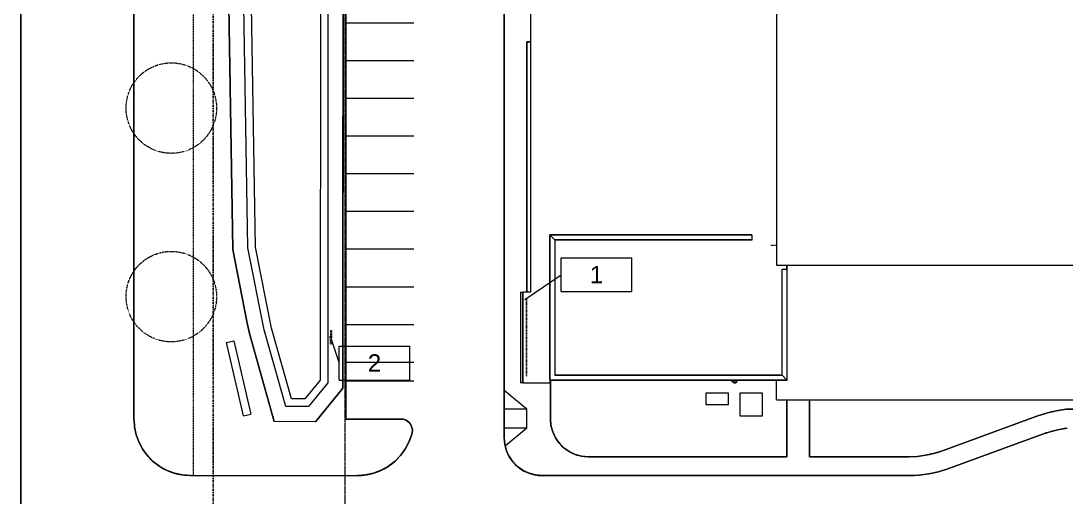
# Model space of a CAD drawing. Header units: inches. Extents: x 3 to 119514, y -26002 to 104775.
# Drawn here: x 20372 to 23700, y -23172 to -21656 of the extents above; entities that cross this region are included whole.
import ezdxf

# ---------------------------------------------------------------- set-up
doc = ezdxf.new("R2010")
doc.units = ezdxf.units.IN
doc.header["$MEASUREMENT"] = 0
for name, pattern in [('Center 1_4_', [0.53125, 0.25, -0.09375, 0.09375, -0.09375]), ('Dash', [0.25, 0.125, -0.125]), ('Dash 1_16_', [0.125, 0.0625, -0.0625]), ('Hidden', [0.28125, 0.1875, -0.09375]), ('Hidden 1_8_', [0.1875, 0.125, -0.0625])]:
    doc.linetypes.add(name, pattern=pattern)
for name, color, linetype, lineweight in [('A-DETL', 90, 'Continuous', 9), ('A-DETL-HDLN', 90, 'Hidden 1_8_', 9), ('A-PROP-SBCK', 71, 'Hidden', 15), ('A-ROOF', 132, 'Continuous', 9), ('A-ROOF-OTLN', 132, 'Continuous', 9), ('A-WALL', 113, 'Continuous', 9), ('BMP', 80, 'Continuous', 9), ('C-TOPO', 7, 'Continuous', 9), ('Conc', 7, 'Continuous', 9), ('E-ELEC-EQPM', 71, 'Continuous', 9), ('E-LITE-EQPM', 33, 'Continuous', 9), ('E-LITE-EQPM-HDLN', 30, 'Dash', 9), ('E-LITE-EQPM-IDEN', 33, 'Continuous', 9), ('EOP-EX', 125, 'Continuous', 9), ('EOP-PR', 4, 'Continuous', 9), ('P-SANR-FIXT', 6, 'Continuous', 9), ('PAINT', 190, 'Continuous', 9), ('PROP', 3, 'Center 1_4_', 25)]:
    doc.layers.add(name, color=color, linetype=linetype, lineweight=lineweight)
doc.styles.add('Arial', font='arial.ttf', dxfattribs={"height": 55.323728})

# ---------------------------------------------------------------- blocks, each defined once
blk = doc.blocks.new('Lighting-Street_Cooper_Navion-Lumark_4-6-LED-Squares - The Caretaker LED-964008-Site Lighting Plan')
at = {"layer": 'E-LITE-EQPM'}
blk.add_line((-1.7, -10.7), (1.6, -10.7), dxfattribs=at)
blk.add_circle((0, -32.4), 3, dxfattribs=at)
at = {"layer": 'E-LITE-EQPM-HDLN'}
for p, q in [((-1.5, -10.7), (-1.5, -29.9)), ((1.5, -10.7), (1.5, -29.9))]:
    blk.add_line(p, q, dxfattribs=at)
blk = doc.blocks.new('Transformer-Dry-Type-Siemens - 6x6x6-1004770-Site Lighting Plan')
at = {"layer": 'E-ELEC-EQPM'}
for p, q in [((36, 36), (-36, 36)), ((-36, 36), (-36, -36)), ((36, -36), (36, 36)), ((-36, -36), (36, -36))]:
    blk.add_line(p, q, dxfattribs=at)
blk = doc.blocks.new('Transformer-Dry-Type-Siemens - 6x3x6-1005805-Site Lighting Plan')
at = {"layer": 'E-ELEC-EQPM'}
for p, q in [((36, 18), (-36, 18)), ((-36, 18), (-36, -18)), ((36, -18), (36, 18)), ((-36, -18), (36, -18))]:
    blk.add_line(p, q, dxfattribs=at)
blk = doc.blocks.new('gas_meter-250_cfh_2214 - gas_meter-250_cfh_2214-1353211-Site Lighting Plan')
at = {"layer": 'P-SANR-FIXT'}
for p, q in [((-3, 0.4), (-9.2, 0.4)), ((-4.4, 3.6), (-4.4, 3.2)), ((-4.4, 3.2), (-4.1, 3.2)), ((-4.1, 3.2), (-3.1, 3.2)), ((-3.2, 3.2), (-4.1, 3.2)), ((-4, 1.8), (-4, 0.3)), ((-4, 1.8), (-4, 0.3)), ((-3.8, 0.3), (-3.8, 1.8)), ((-3.8, 3), (-3.8, 2.4)), ((-3.8, 3), (-3.2, 3)), ((-3.2, 3), (-3.8, 3)), ((-3.8, 2.2), (-3.8, 0.3)), ((-3.7, 2.2), (-3.8, 2.2)), ((-2, 3.6), (2, 3.6)), ((3.1, 3.2), (4.1, 3.2)), ((4.1, 3.2), (3.2, 3.2)), ((3.3, 3), (3.8, 3)), ((3.8, 3), (3.3, 3)), ((6.2, 0.5), (3.5, 0.5)), ((3.8, 2.4), (3.8, 3)), ((3.9, 1.8), (3.9, 0.2)), ((4, 0.2), (4, 1.8)), ((4, 0.2), (4, 1.8)), ((4.1, 3.2), (4.4, 3.2)), ((4.4, 3.2), (4.4, 3.6)), ((6.3, 3.6), (6.3, 0.6)), ((7.3, 0.6), (7.3, 3.6)), ((-9.2, 0), (-10.2, 0)), ((-9.2, -0.4), (-3, -0.4)), ((-4.4, -3.3), (-4.4, -4.6)), ((-4.1, -3.3), (-4.4, -3.3)), ((-4.3, -4.7), (-3.9, -4.7)), ((-3.1, -3.3), (-4.1, -3.3)), ((-4.1, -3.3), (-3.6, -3.3)), ((-4, -0.3), (-4, -2)), ((-4, -0.3), (-4, -2)), ((-3.8, -2), (-3.8, -0.3)), ((-3.8, -0.3), (-3.8, -2.3)), ((-3.8, -2.4), (-3.8, -3.1)), ((-3.8, -3.1), (-3.2, -3.1)), ((-3.2, -3.1), (-3.8, -3.1)), ((-3.1, -4.7), (3.1, -4.7)), ((-2.2, 0), (-3, 0)), ((-2.7, -3.4), (-2.7, -3.8)), ((-2.7, -3.8), (-2, -3.8)), ((-2, -3.8), (-2.7, -3.8)), ((-2, -4), (-2.5, -4)), ((-2.5, -4), (-2, -4)), ((-2, -3.8), (2, -3.8)), ((2, -3.8), (-2, -3.8)), ((2, -4), (-2, -4)), ((-2, -4), (2, -4)), ((-2, -4), (2, -4)), ((2.8, -3.8), (2, -3.8)), ((2, -3.8), (2.8, -3.8)), ((2, -4), (2.5, -4)), ((2.5, -4), (2, -4)), ((2.8, 0), (3.5, 0)), ((4.1, -3.3), (3.3, -3.3)), ((3.5, -0.5), (6.2, -0.5)), ((3.6, -3.1), (3.8, -3.1)), ((3.8, -3.1), (3.6, -3.1)), ((3.6, -3.3), (4.1, -3.3)), ((3.8, -3.1), (3.8, -2.4)), ((3.9, -0.2), (3.9, -2)), ((3.9, -4.7), (4.3, -4.7)), ((4, -2), (4, -0.2)), ((4, -2), (4, -0.2)), ((4.4, -3.3), (4.1, -3.3)), ((4.4, -4.6), (4.4, -3.3))]:
    blk.add_line(p, q, dxfattribs=at)
at = {"layer": 'P-SANR-FIXT', "flags": 128}
for points in [[(-9.2, 0.4), (-9.3, 0.4), (-9.3, 0.4), (-9.4, 0.4), (-9.4, 0.4), (-9.4, 0.4), (-9.5, 0.4), (-9.5, 0.4), (-9.6, 0.4), (-9.6, 0.4), (-9.6, 0.4), (-9.7, 0.4), (-9.7, 0.4), (-9.7, 0.4), (-9.8, 0.4), (-9.8, 0.4), (-9.8, 0.4), (-9.9, 0.4), (-9.9, 0.4), (-9.9, 0.4), (-10, 0.4), (-10, 0.4), (-10, 0.4), (-10, 0.4), (-10.1, 0.4), (-10.1, 0.4), (-10.1, 0.4), (-10.1, 0.4), (-10.1, 0.4), (-10.2, 0.4), (-10.2, 0.4), (-10.2, 0.4), (-10.2, 0.4), (-10.2, 0.4), (-10.2, 0.4), (-10.2, 0.4), (-10.2, 0.4), (-10.2, 0.4), (-10.2, 0.4), (-10.2, 0.4)], [(-3.6, 2.2), (-3.6, 2.3), (-3.7, 2.3), (-3.7, 2.3), (-3.8, 2.3), (-3.8, 2.4), (-3.9, 2.4), (-3.9, 2.4), (-4, 2.5), (-4, 2.5), (-4, 2.5), (-4.1, 2.6), (-4.1, 2.6), (-4.1, 2.6), (-4.2, 2.7), (-4.2, 2.7), (-4.2, 2.8), (-4.3, 2.8), (-4.3, 2.9), (-4.3, 2.9), (-4.3, 3), (-4.4, 3), (-4.4, 3.1), (-4.4, 3.1), (-4.4, 3.2)], [(-2.7, 3.6), (-2.8, 3.6), (-2.9, 3.5), (-2.9, 3.5), (-3, 3.5), (-3.1, 3.4), (-3.1, 3.4), (-3.2, 3.3), (-3.3, 3.3), (-3.3, 3.2), (-3.4, 3.2), (-3.4, 3.1), (-3.5, 3), (-3.5, 3), (-3.6, 2.9), (-3.6, 2.9), (-3.7, 2.8), (-3.7, 2.7), (-3.8, 2.6), (-3.8, 2.6), (-3.8, 2.5), (-3.8, 2.4), (-3.9, 2.3), (-3.9, 2.3), (-3.9, 2.2), (-3.9, 2.1), (-3.9, 2), (-3.9, 2), (-4, 1.9), (-4, 1.8), (-4, 1.8)], [(-2.2, 0.4), (-2.2, 0.4), (-2.2, 0.4), (-2.2, 0.4), (-2.2, 0.4), (-2.3, 0.4), (-2.3, 0.4), (-2.3, 0.4), (-2.3, 0.4), (-2.3, 0.4), (-2.3, 0.4), (-2.3, 0.4), (-2.3, 0.4), (-2.3, 0.4), (-2.4, 0.4), (-2.4, 0.4), (-2.4, 0.4), (-2.4, 0.4), (-2.4, 0.4), (-2.4, 0.4), (-2.5, 0.4), (-2.5, 0.4), (-2.5, 0.4), (-2.5, 0.4), (-2.6, 0.4), (-2.6, 0.4), (-2.6, 0.4), (-2.6, 0.4), (-2.7, 0.4), (-2.7, 0.4), (-2.7, 0.4), (-2.7, 0.4), (-2.8, 0.4), (-2.8, 0.4), (-2.8, 0.4), (-2.9, 0.4), (-2.9, 0.4), (-2.9, 0.4), (-2.9, 0.4), (-3, 0.4), (-3, 0.4)], [(4, 1.8), (4, 1.9), (4, 1.9), (4, 2), (4, 2.1), (4, 2.2), (4, 2.2), (4, 2.3), (3.9, 2.4), (3.9, 2.5), (3.9, 2.5), (3.9, 2.6), (3.8, 2.7), (3.8, 2.8), (3.7, 2.8), (3.7, 2.9), (3.6, 3), (3.6, 3), (3.5, 3.1), (3.5, 3.1), (3.4, 3.2), (3.4, 3.3), (3.3, 3.3), (3.3, 3.4), (3.2, 3.4), (3.1, 3.5), (3.1, 3.5), (3, 3.5), (2.9, 3.6), (2.8, 3.6), (2.8, 3.6)], [(3.5, 0.5), (3.5, 0.5), (3.5, 0.5), (3.4, 0.5), (3.4, 0.5), (3.4, 0.5), (3.3, 0.5), (3.3, 0.5), (3.3, 0.5), (3.2, 0.5), (3.2, 0.5), (3.2, 0.5), (3.2, 0.5), (3.1, 0.5), (3.1, 0.5), (3.1, 0.5), (3.1, 0.5), (3, 0.5), (3, 0.5), (3, 0.5), (3, 0.5), (3, 0.5), (2.9, 0.5), (2.9, 0.5), (2.9, 0.5), (2.9, 0.5), (2.9, 0.5), (2.9, 0.5), (2.8, 0.5), (2.8, 0.5), (2.8, 0.5), (2.8, 0.5), (2.8, 0.5), (2.8, 0.5), (2.8, 0.5), (2.8, 0.5), (2.8, 0.5), (2.8, 0.5), (2.8, 0.5), (2.8, 0.5)], [(4.4, 3.2), (4.4, 3.1), (4.4, 3.1), (4.4, 3), (4.3, 3), (4.3, 2.9), (4.3, 2.9), (4.3, 2.8), (4.2, 2.8), (4.2, 2.7), (4.2, 2.7), (4.1, 2.6), (4.1, 2.6), (4.1, 2.5), (4, 2.5), (4, 2.5), (3.9, 2.4), (3.9, 2.4), (3.8, 2.4), (3.8, 2.3), (3.8, 2.3)], [(6.3, 0.6), (6.3, 0.6), (6.3, 0.6), (6.3, 0.6), (6.3, 0.6), (6.3, 0.6), (6.3, 0.6), (6.3, 0.6), (6.3, 0.6), (6.3, 0.6), (6.3, 0.6), (6.3, 0.6), (6.3, 0.6), (6.2, 0.6), (6.2, 0.6), (6.2, 0.5), (6.2, 0.5), (6.2, 0.5), (6.2, 0.5), (6.2, 0.5), (6.2, 0.5), (6.2, 0.5), (6.2, 0.5), (6.2, 0.5), (6.2, 0.5), (6.2, 0.5), (6.2, 0.5), (6.2, 0.5), (6.2, 0.5), (6.2, 0.5), (6.2, 0.5), (6.2, 0.5), (6.2, 0.5), (6.2, 0.5), (6.2, 0.5), (6.2, 0.5), (6.2, 0.5), (6.2, 0.5), (6.2, 0.5), (6.2, 0.5), (6.2, 0.5)], [(6.2, -0.5), (6.2, -0.5), (6.2, -0.5), (6.3, -0.5), (6.3, -0.5), (6.4, -0.5), (6.4, -0.5), (6.5, -0.5), (6.5, -0.4), (6.5, -0.4), (6.6, -0.4), (6.6, -0.4), (6.7, -0.4), (6.7, -0.4), (6.7, -0.3), (6.8, -0.3), (6.8, -0.3), (6.9, -0.3), (6.9, -0.2), (6.9, -0.2), (7, -0.2), (7, -0.1), (7, -0.1), (7, -0.1), (7.1, 0), (7.1, 0), (7.1, 0), (7.1, 0.1), (7.2, 0.1), (7.2, 0.2), (7.2, 0.2), (7.2, 0.2), (7.2, 0.3), (7.2, 0.3), (7.2, 0.4), (7.2, 0.4), (7.3, 0.5), (7.3, 0.5), (7.3, 0.6), (7.3, 0.6), (7.3, 0.6)], [(-10.2, -0.4), (-10.2, -0.4), (-10.2, -0.4), (-10.2, -0.4), (-10.2, -0.4), (-10.2, -0.4), (-10.2, -0.4), (-10.2, -0.4), (-10.2, -0.4), (-10.2, -0.4), (-10.2, -0.4), (-10.1, -0.4), (-10.1, -0.4), (-10.1, -0.4), (-10.1, -0.4), (-10.1, -0.4), (-10, -0.4), (-10, -0.4), (-10, -0.4), (-10, -0.4), (-9.9, -0.4), (-9.9, -0.4), (-9.9, -0.4), (-9.8, -0.4), (-9.8, -0.4), (-9.8, -0.4), (-9.7, -0.4), (-9.7, -0.4), (-9.7, -0.4), (-9.6, -0.4), (-9.6, -0.4), (-9.6, -0.4), (-9.5, -0.4), (-9.5, -0.4), (-9.4, -0.4), (-9.4, -0.4), (-9.4, -0.4), (-9.3, -0.4), (-9.3, -0.4), (-9.2, -0.4), (-9.2, -0.4)], [(-4.4, -3.3), (-4.4, -3.3), (-4.4, -3.3), (-4.4, -3.2), (-4.4, -3.2), (-4.4, -3.1), (-4.4, -3.1), (-4.4, -3), (-4.3, -3), (-4.3, -3), (-4.3, -2.9), (-4.3, -2.9), (-4.3, -2.8), (-4.3, -2.8), (-4.2, -2.8), (-4.2, -2.7), (-4.2, -2.7), (-4.2, -2.7), (-4.1, -2.6), (-4.1, -2.6), (-4.1, -2.6), (-4, -2.5), (-4, -2.5), (-4, -2.5), (-3.9, -2.4), (-3.9, -2.4), (-3.9, -2.4), (-3.8, -2.4), (-3.8, -2.4), (-3.7, -2.3)], [(-4.3, -4.7), (-4.3, -4.7), (-4.3, -4.7), (-4.3, -4.7), (-4.3, -4.7), (-4.3, -4.7), (-4.3, -4.7), (-4.3, -4.7), (-4.3, -4.7), (-4.3, -4.7), (-4.3, -4.7), (-4.3, -4.7), (-4.3, -4.7), (-4.3, -4.7), (-4.3, -4.7), (-4.4, -4.7), (-4.4, -4.7), (-4.4, -4.7), (-4.4, -4.7), (-4.4, -4.7), (-4.4, -4.7), (-4.4, -4.6), (-4.4, -4.6), (-4.4, -4.6), (-4.4, -4.6), (-4.4, -4.6), (-4.4, -4.6), (-4.4, -4.6), (-4.4, -4.6), (-4.4, -4.6), (-4.4, -4.6), (-4.4, -4.6), (-4.4, -4.6), (-4.4, -4.6), (-4.4, -4.6), (-4.4, -4.6), (-4.4, -4.6), (-4.4, -4.6), (-4.4, -4.6), (-4.4, -4.6), (-4.4, -4.6)], [(-4, -2), (-4, -2.1), (-3.9, -2.1), (-3.9, -2.2), (-3.9, -2.3), (-3.9, -2.4), (-3.9, -2.5), (-3.9, -2.5), (-3.9, -2.6), (-3.8, -2.7), (-3.8, -2.8), (-3.8, -2.8), (-3.7, -2.9), (-3.7, -3), (-3.6, -3), (-3.6, -3.1), (-3.6, -3.2), (-3.5, -3.2), (-3.5, -3.3), (-3.4, -3.4), (-3.3, -3.4), (-3.3, -3.5), (-3.2, -3.5), (-3.2, -3.6), (-3.1, -3.6), (-3, -3.7), (-3, -3.7), (-2.9, -3.7), (-2.8, -3.8), (-2.8, -3.8), (-2.7, -3.8), (-2.6, -3.9), (-2.5, -3.9), (-2.5, -3.9), (-2.4, -3.9), (-2.3, -4), (-2.2, -4), (-2.1, -4), (-2.1, -4), (-2, -4), (-2, -4)], [(-3, -0.4), (-3, -0.4), (-2.9, -0.4), (-2.9, -0.4), (-2.9, -0.4), (-2.8, -0.4), (-2.8, -0.4), (-2.8, -0.4), (-2.8, -0.4), (-2.7, -0.4), (-2.7, -0.4), (-2.7, -0.4), (-2.6, -0.4), (-2.6, -0.4), (-2.6, -0.4), (-2.6, -0.4), (-2.5, -0.4), (-2.5, -0.4), (-2.5, -0.4), (-2.5, -0.4), (-2.4, -0.4), (-2.4, -0.4), (-2.4, -0.4), (-2.4, -0.4), (-2.4, -0.4), (-2.4, -0.4), (-2.3, -0.4), (-2.3, -0.4), (-2.3, -0.4), (-2.3, -0.4), (-2.3, -0.4), (-2.3, -0.4), (-2.3, -0.4), (-2.3, -0.4), (-2.3, -0.4), (-2.2, -0.4), (-2.2, -0.4), (-2.2, -0.4), (-2.2, -0.4), (-2.2, -0.4)], [(-2.5, -4), (-2.5, -4), (-2.6, -3.9), (-2.6, -3.9), (-2.6, -3.9), (-2.6, -3.9), (-2.7, -3.8), (-2.7, -3.8), (-2.7, -3.8), (-2.7, -3.8)], [(2, -4), (2.1, -4), (2.2, -4), (2.3, -4), (2.4, -4), (2.4, -3.9), (2.5, -3.9), (2.6, -3.9), (2.7, -3.9), (2.7, -3.9), (2.8, -3.8), (2.9, -3.8), (3, -3.8), (3, -3.7), (3.1, -3.7), (3.2, -3.6), (3.2, -3.6), (3.3, -3.5), (3.4, -3.5), (3.4, -3.4), (3.5, -3.4), (3.5, -3.3), (3.6, -3.3), (3.6, -3.2), (3.7, -3.1), (3.7, -3.1), (3.8, -3), (3.8, -2.9), (3.8, -2.9), (3.9, -2.8), (3.9, -2.7), (3.9, -2.6), (4, -2.6), (4, -2.5), (4, -2.4), (4, -2.3), (4, -2.2), (4, -2.2), (4, -2.1), (4, -2), (4, -2)], [(2.8, -3.8), (2.8, -3.8), (2.7, -3.8), (2.7, -3.8), (2.7, -3.9), (2.7, -3.9), (2.6, -3.9), (2.6, -3.9), (2.6, -4), (2.5, -4)], [(2.8, -0.5), (2.8, -0.5), (2.8, -0.5), (2.8, -0.5), (2.8, -0.5), (2.8, -0.5), (2.8, -0.5), (2.8, -0.5), (2.8, -0.5), (2.8, -0.5), (2.8, -0.5), (2.8, -0.5), (2.8, -0.5), (2.9, -0.5), (2.9, -0.5), (2.9, -0.5), (2.9, -0.5), (2.9, -0.5), (3, -0.5), (3, -0.5), (3, -0.5), (3, -0.5), (3, -0.5), (3.1, -0.5), (3.1, -0.5), (3.1, -0.5), (3.1, -0.5), (3.2, -0.5), (3.2, -0.5), (3.2, -0.5), (3.2, -0.5), (3.3, -0.5), (3.3, -0.5), (3.3, -0.5), (3.4, -0.5), (3.4, -0.5), (3.4, -0.5), (3.4, -0.5), (3.5, -0.5), (3.5, -0.5), (3.5, -0.5)], [(3.8, -2.4), (3.8, -2.4), (3.9, -2.4), (3.9, -2.4), (3.9, -2.5), (4, -2.5), (4, -2.5), (4, -2.5), (4.1, -2.6), (4.1, -2.6), (4.1, -2.6), (4.2, -2.7), (4.2, -2.7), (4.2, -2.7), (4.2, -2.8), (4.3, -2.8), (4.3, -2.9), (4.3, -2.9), (4.3, -2.9), (4.3, -3), (4.4, -3), (4.4, -3.1), (4.4, -3.1), (4.4, -3.1), (4.4, -3.2), (4.4, -3.2), (4.4, -3.3), (4.4, -3.3), (4.4, -3.3)], [(4.4, -4.6), (4.4, -4.6), (4.4, -4.6), (4.4, -4.6), (4.4, -4.6), (4.4, -4.6), (4.4, -4.6), (4.4, -4.6), (4.4, -4.6), (4.4, -4.6), (4.4, -4.6), (4.4, -4.6), (4.4, -4.6), (4.4, -4.6), (4.4, -4.6), (4.4, -4.6), (4.4, -4.6), (4.4, -4.6), (4.4, -4.6), (4.4, -4.7), (4.4, -4.7), (4.4, -4.7), (4.4, -4.7), (4.4, -4.7), (4.4, -4.7), (4.3, -4.7), (4.3, -4.7), (4.3, -4.7), (4.3, -4.7), (4.3, -4.7), (4.3, -4.7), (4.3, -4.7), (4.3, -4.7), (4.3, -4.7), (4.3, -4.7), (4.3, -4.7), (4.3, -4.7), (4.3, -4.7), (4.3, -4.7), (4.3, -4.7), (4.3, -4.7)]]:
    blk.add_lwpolyline(points, dxfattribs=at)
at = {"layer": 'P-SANR-FIXT'}
for centre, radius, start, end in [((-2, 1.8), 2, 110.8055, 180), ((-2, 1.8), 1.84, 90, 180), ((2, 1.8), 1.84, 0, 90), ((2, 1.8), 2, 360, 69.1945), ((6.2, 0.6), 0.611, 270, 0), ((-2, -2), 2, 180, 270), ((-2, -2), 1.84, 180, 270), ((2, -2), 1.84, 270, 0), ((2, -2), 2, 270, 360)]:
    blk.add_arc(centre, radius, start, end, dxfattribs=at)
for points in [[(-3.6, 2.3), (-3.6, 2.3), (-3.7, 2.3), (-3.7, 2.4), (-3.7, 2.4), (-3.8, 2.4), (-3.8, 2.4)], [(3.7, 2.4), (3.7, 2.4), (3.8, 2.4), (3.8, 2.4)], [(-3.8, -2.4), (-3.8, -2.4), (-3.7, -2.4), (-3.7, -2.4), (-3.7, -2.4)], [(-3.7, -2.4), (-3.7, -2.4), (-3.8, -2.4), (-3.8, -2.4)]]:
    blk.add_open_spline(points, degree=3, dxfattribs=at)
blk.add_open_spline([(-3.8, 2.4), (-3.8, 2.4), (-3.7, 2.4), (-3.7, 2.4), (-3.6, 2.4), (-3.6, 2.3)], degree=3, knots=[0, 0, 0, 0, 0.25, 0.375, 0.5, 0.5, 0.5, 0.5], dxfattribs=at)
blk = doc.blocks.new('Lighting Fixture Tag - Boxed-976796-Site Lighting Plan')
at = {"layer": 'E-LITE-EQPM-IDEN'}
for p, q in [((-0.1875, 0.0937), (0.1875, 0.0937)), ((-0.1875, -0.0861), (-0.1875, 0.0937)), ((0.1875, -0.0861), (0.1875, 0.0937)), ((-0.1875, -0.0861), (0.1875, -0.0861))]:
    blk.add_line(p, q, dxfattribs=at)

msp = doc.modelspace()

# ---------------------------------------------------------------- linework, layer by layer
at = {"layer": 'A-DETL', "linetype": 'Dash'}
msp.add_line((22760.4857, -22369.55281), (22778.13923, -22369.55281), dxfattribs=at)
at = {"layer": 'A-DETL', "linetype": 'Dash 1_16_', "lineweight": 25}
msp.add_line((21982.14023, -22538.92781), (21982.14023, -22786.67781), dxfattribs=at)
at = {"layer": 'A-DETL'}
for p, q in [((21027.33462, -22679.28837), (21050.7195, -22673.88955)), ((21081.32287, -22913.13719), (21027.33462, -22679.28837)), ((21050.7195, -22673.88955), (21104.70775, -22907.73836)), ((21081.32287, -22913.13719), (21104.70775, -22907.73836))]:
    msp.add_line(p, q, dxfattribs=at)
at = {"layer": 'A-DETL-HDLN'}
msp.add_line((20922.23523, -23103.08555), (20922.23523, -19729.08555), dxfattribs=at)
for centre in [(20851.1771, -21933.58429), (20851.1771, -22533.58429)]:
    msp.add_circle(centre, 144, dxfattribs=at)
at = {"layer": 'A-PROP-SBCK'}
msp.add_line((21404.23523, -23401.2537), (21404.23523, -19198.18055), dxfattribs=at)
at = {"layer": 'A-ROOF'}
for p, q in [((21994.89023, -20878.55281), (21994.89023, -22519.05281)), ((22778.13923, -21120.45299), (22778.13923, -22433.09526)), ((22778.13923, -22433.09526), (26283.89023, -22433.09526)), ((22810.70273, -22446.67781), (22810.70273, -22433.09526)), ((22811.14023, -22433.09526), (22811.14023, -22446.67781)), ((21994.89023, -22519.05281), (21970.89023, -22519.05281)), ((21970.89023, -22519.05281), (21970.89023, -22808.30281)), ((21970.89023, -22808.30281), (22057.89023, -22808.30281)), ((22057.89023, -22808.30281), (22057.89023, -22798.30281)), ((22778.14023, -22861.61531), (22778.14023, -22800.11531)), ((22778.14023, -22861.61531), (23930.39023, -22861.61531))]:
    msp.add_line(p, q, dxfattribs=at)
at = {"layer": 'A-ROOF-OTLN'}
for p, q in [((21963.34092, -22519.05281), (21963.34092, -22808.30281)), ((21963.34092, -22519.05281), (21970.89023, -22519.05281)), ((21963.95273, -22808.30281), (21963.95273, -22519.05281)), ((21970.82773, -22808.30281), (21970.82773, -22519.05281)), ((21970.89023, -22808.30281), (21963.34092, -22808.30281))]:
    msp.add_line(p, q, dxfattribs=at)
at = {"layer": 'A-WALL'}
for p, q in [((22056.82773, -22337.24031), (22073.32773, -22353.74031)), ((22056.82773, -22798.30281), (22056.82773, -22337.24031)), ((22699.76523, -22337.24031), (22056.82773, -22337.24031)), ((22057.32773, -22798.30281), (22057.32773, -22337.74031)), ((22699.76523, -22337.74031), (22057.32773, -22337.74031)), ((22072.82773, -22784.11531), (22072.82773, -22353.24031)), ((22699.76523, -22353.24031), (22072.82773, -22353.24031)), ((22073.32773, -22783.61531), (22073.32773, -22353.74031)), ((22699.76523, -22353.74031), (22073.32773, -22353.74031)), ((22699.76523, -22337.24031), (22699.76523, -22353.74031)), ((22795.70273, -22446.67781), (22812.20273, -22446.67781)), ((22795.70273, -22783.61531), (22795.70273, -22446.67781)), ((22796.20273, -22784.11531), (22796.20273, -22446.67781)), ((22811.70273, -22799.61531), (22811.70273, -22446.67781)), ((22812.20273, -22800.11531), (22812.20273, -22446.67781)), ((22796.20273, -22784.11531), (22072.82773, -22784.11531)), ((22795.70273, -22783.61531), (22073.32773, -22783.61531)), ((22795.70273, -22783.61531), (22812.20273, -22800.11531)), ((22058.64023, -22798.30281), (22056.82773, -22798.30281)), ((22058.51523, -22800.11531), (22058.51523, -22798.42781)), ((22811.70273, -22799.61531), (22058.51523, -22799.61531)), ((22812.20273, -22800.11531), (22058.51523, -22800.11531)), ((22058.64023, -22800.11531), (22058.64023, -22798.30281)), ((22810.70273, -22798.61531), (22810.70273, -22800.11531))]:
    msp.add_line(p, q, dxfattribs=at)
at = {"layer": 'BMP'}
for p, q in [((21326.83374, -19946.55556), (21325.16208, -22799.51835)), ((21350.83466, -19944.98433), (21349.15708, -22808.06603)), ((21398.83651, -19941.84188), (21397.14707, -22825.16138)), ((21047.30238, -22383.5633), (21034.5292, -21608.7493)), ((21095.22571, -22378.51677), (21082.54446, -21609.27951)), ((21119.18737, -22375.9935), (21106.5521, -21609.54461)), ((21099.66364, -22650.98912), (21047.30238, -22383.5633)), ((21146.38458, -22639.80158), (21095.22571, -22378.51677)), ((21169.74504, -22634.20781), (21119.18737, -22375.9935)), ((21179.09456, -22930.68283), (21099.66364, -22650.98912)), ((21215.43626, -22882.94774), (21146.38458, -22639.80158)), ((21233.60711, -22859.08019), (21169.74504, -22634.20781)), ((21325.16208, -22799.51835), (21276.36223, -22859.39336)), ((21349.15708, -22808.06603), (21287.69496, -22883.47701)), ((21397.14707, -22825.16138), (21310.36042, -22931.64431)), ((21276.36223, -22859.39336), (21233.60711, -22859.08019)), ((21287.69496, -22883.47701), (21215.43626, -22882.94774)), ((21310.36042, -22931.64431), (21179.09456, -22930.68283))]:
    msp.add_line(p, q, dxfattribs=at)
at = {"layer": 'C-TOPO'}
for p, q in [((20372.23535, -23271.5083), (20372.23535, -19119.7815)), ((20372.23535, -19119.7815), (20372.23535, -23271.5083)), ((20732.23535, -19909.08545), (20732.23535, -22923.08496)), ((20732.23535, -22923.08496), (20732.23535, -19909.08545)), ((21398.83594, -19941.84229), (21397.43555, -22332.80127)), ((21397.43555, -22332.80127), (21398.83594, -19941.84229)), ((21407.23535, -22323.82764), (21407.23535, -19989.33545)), ((21407.23535, -19989.33545), (21407.23535, -22323.82764)), ((21911.23535, -21862.34912), (21911.23535, -19983.10107)), ((21911.23535, -19983.10107), (21911.23535, -21862.34912)), ((21047.30273, -22383.56396), (21034.5293, -21608.74951)), ((21034.5293, -21608.74951), (21047.30273, -22383.56396)), ((21994.89023, -21722.92822), (21983.23535, -21722.92822)), ((21983.23535, -21722.92822), (21983.23535, -21796.42236)), ((21983.23535, -21796.42236), (21983.23535, -21722.92822)), ((21983.23535, -21722.92822), (21994.89023, -21722.92822)), ((21983.23535, -21796.42236), (21983.23535, -22519.05281)), ((21983.23535, -22519.05281), (21983.23535, -21796.42236)), ((21911.23535, -22983.08496), (21911.23535, -21862.34912)), ((21911.23535, -21862.34912), (21911.23535, -22983.08496)), ((21407.23535, -22923.08496), (21407.23535, -22323.82764)), ((21407.23535, -22323.82764), (21407.23535, -22923.08496)), ((21397.43555, -22332.80127), (21397.14697, -22825.16162)), ((21397.14697, -22825.16162), (21397.43555, -22332.80127)), ((21092.10352, -22612.37402), (21047.30273, -22383.56396)), ((21047.30273, -22383.56396), (21092.10352, -22612.37402)), ((21099.66357, -22650.98877), (21092.10352, -22612.37402)), ((21092.10352, -22612.37402), (21099.66357, -22650.98877)), ((21179.09473, -22930.68311), (21099.66357, -22650.98877)), ((21099.66357, -22650.98877), (21179.09473, -22930.68311)), ((21310.36084, -22931.64404), (21397.14697, -22825.16162)), ((21310.36084, -22931.64404), (21397.14697, -22825.16162)), ((22058.14014, -22798.30281), (22058.14014, -22923.08496)), ((22058.14014, -22923.08496), (22058.14014, -22798.30281)), ((22811.01563, -23043.08496), (22811.01563, -22861.61531)), ((22811.01563, -22861.61531), (22811.01563, -23043.08496)), ((22883.01563, -22861.61531), (22883.01563, -23043.08496)), ((22883.01563, -23043.08496), (22883.01563, -22861.61531)), ((23668.65234, -22897.12354), (23700.11572, -22892.06689)), ((23700.11572, -22892.06689), (23668.65234, -22897.12354)), ((23700.11572, -22892.06689), (23930.39023, -22892.06689)), ((23930.39023, -22892.06689), (23700.11572, -22892.06689)), ((20732.23535, -22923.08496), (20733.49658, -22940.72607)), ((20733.49658, -22940.72607), (20732.23535, -22923.08496)), ((21582.66211, -22923.08496), (21407.23535, -22923.08496)), ((21407.23535, -22923.08496), (21582.66211, -22923.08496)), ((21593.43604, -22924.73584), (21582.66211, -22923.08496)), ((21582.66211, -22923.08496), (21593.43604, -22924.73584)), ((21603.22119, -22929.5332), (21593.43604, -22924.73584)), ((21593.43604, -22924.73584), (21603.22119, -22929.5332)), ((22058.14014, -22923.08496), (22059.96387, -22943.92383)), ((22059.96387, -22943.92383), (22058.14014, -22923.08496)), ((23303.21338, -23024.99268), (23607.32373, -22914.30615)), ((23607.32373, -22914.30615), (23303.21338, -23024.99268)), ((23607.32373, -22914.30615), (23637.66211, -22904.55029)), ((23637.66211, -22904.55029), (23607.32373, -22914.30615)), ((23637.66211, -22904.55029), (23668.65234, -22897.12354)), ((23668.65234, -22897.12354), (23637.66211, -22904.55029)), ((20733.49658, -22940.72607), (20734.06787, -22948.70215)), ((20734.06787, -22948.70215), (20733.49658, -22940.72607)), ((20734.06787, -22948.70215), (20739.52588, -22973.79785)), ((20739.52588, -22973.79785), (20734.06787, -22948.70215)), ((21310.36084, -22931.64404), (21179.09473, -22930.68311)), ((21310.36084, -22931.64404), (21179.09473, -22930.68311)), ((21611.12256, -22937.04053), (21603.22119, -22929.5332)), ((21603.22119, -22929.5332), (21611.12256, -22937.04053)), ((21616.4165, -22946.56787), (21611.12256, -22937.04053)), ((21611.12256, -22937.04053), (21616.4165, -22946.56787)), ((21618.61523, -22957.24219), (21616.4165, -22946.56787)), ((21616.4165, -22946.56787), (21618.61523, -22957.24219)), ((21617.51953, -22968.08496), (21618.61523, -22957.24219)), ((21618.61523, -22957.24219), (21617.51953, -22968.08496)), ((22059.96387, -22943.92383), (22065.37646, -22964.12842)), ((22065.37646, -22964.12842), (22059.96387, -22943.92383)), ((23678.12109, -22956.4248), (23652.7251, -22962.64307)), ((23652.7251, -22962.64307), (23678.12109, -22956.4248)), ((23703.90381, -22952.06689), (23678.12109, -22956.4248)), ((23678.12109, -22956.4248), (23703.90381, -22952.06689)), ((20739.52588, -22973.79785), (20748.50098, -22997.86084)), ((20748.50098, -22997.86084), (20739.52588, -22973.79785)), ((21597.10254, -23016.49219), (21609.08643, -22993.03857)), ((21609.08643, -22993.03857), (21597.10254, -23016.49219)), ((21609.08643, -22993.03857), (21617.51953, -22968.08496)), ((21617.51953, -22968.08496), (21609.08643, -22993.03857)), ((21913.05762, -23003.92383), (21911.23535, -22983.08496)), ((21911.23535, -22983.08496), (21913.05762, -23003.92383)), ((22065.37646, -22964.12842), (22074.2168, -22983.08496)), ((22074.2168, -22983.08496), (22065.37646, -22964.12842)), ((22074.2168, -22983.08496), (22086.21533, -23000.2207)), ((22086.21533, -23000.2207), (22074.2168, -22983.08496)), ((23627.84619, -22970.68799), (23323.73438, -23081.37451)), ((23323.73438, -23081.37451), (23627.84619, -22970.68799)), ((23627.84619, -22970.68799), (23652.7251, -22962.64307)), ((23627.84619, -22970.68799), (23652.7251, -22962.64307)), ((20748.50098, -22997.86084), (20760.81006, -23020.40039)), ((20760.81006, -23020.40039), (20748.50098, -22997.86084)), ((20760.81006, -23020.40039), (20776.19971, -23040.96094)), ((20776.19971, -23040.96094), (20760.81006, -23020.40039)), ((21581.82422, -23037.94629), (21597.10254, -23016.49219)), ((21597.10254, -23016.49219), (21581.82422, -23037.94629)), ((21918.47168, -23024.12842), (21913.05762, -23003.92383)), ((21913.05762, -23003.92383), (21918.47168, -23024.12842)), ((21927.31201, -23043.08496), (21918.47168, -23024.12842)), ((21918.47168, -23024.12842), (21927.31201, -23043.08496)), ((22086.21533, -23000.2207), (22101.00586, -23015.01123)), ((22101.00586, -23015.01123), (22086.21533, -23000.2207)), ((22101.00586, -23015.01123), (22118.14014, -23027.0083)), ((22118.14014, -23027.0083), (22101.00586, -23015.01123)), ((22118.14014, -23027.0083), (22137.09814, -23035.84863)), ((22137.09814, -23035.84863), (22118.14014, -23027.0083)), ((23278.25391, -23032.86328), (23303.21338, -23024.99268)), ((23303.21338, -23024.99268), (23278.25391, -23032.86328)), ((20776.19971, -23040.96094), (20794.36084, -23059.12061)), ((20794.36084, -23059.12061), (20776.19971, -23040.96094)), ((20794.36084, -23059.12061), (20814.91992, -23074.51172)), ((20814.91992, -23074.51172), (20794.36084, -23059.12061)), ((21542.75537, -23073.07178), (21563.57813, -23056.94238)), ((21563.57813, -23056.94238), (21542.75537, -23073.07178)), ((21563.57813, -23056.94238), (21581.82422, -23037.94629)), ((21581.82422, -23037.94629), (21563.57813, -23056.94238)), ((21939.31055, -23060.2207), (21927.31201, -23043.08496)), ((21927.31201, -23043.08496), (21939.31055, -23060.2207)), ((21954.10107, -23075.01123), (21939.31055, -23060.2207)), ((21939.31055, -23060.2207), (21954.10107, -23075.01123)), ((22137.09814, -23035.84863), (22157.30273, -23041.2627)), ((22157.30273, -23041.2627), (22137.09814, -23035.84863)), ((22157.30273, -23041.2627), (22178.14014, -23043.08496)), ((22178.14014, -23043.08496), (22157.30273, -23041.2627)), ((22178.14014, -23043.08496), (22811.01563, -23043.08496)), ((22811.01563, -23043.08496), (22178.14014, -23043.08496)), ((22883.01563, -23043.08496), (23200.6084, -23043.08496)), ((23200.6084, -23043.08496), (22883.01563, -23043.08496)), ((23200.6084, -23043.08496), (23226.75439, -23041.94385)), ((23226.75439, -23041.94385), (23200.6084, -23043.08496)), ((23226.75439, -23041.94385), (23252.70264, -23038.52783)), ((23252.70264, -23038.52783), (23226.75439, -23041.94385)), ((23252.70264, -23038.52783), (23278.25391, -23032.86328)), ((23278.25391, -23032.86328), (23252.70264, -23038.52783)), ((20814.91992, -23074.51172), (20837.46094, -23086.81934)), ((20837.46094, -23086.81934), (20814.91992, -23074.51172)), ((20837.46094, -23086.81934), (20861.52393, -23095.79443)), ((20861.52393, -23095.79443), (20837.46094, -23086.81934)), ((21469.50293, -23101.15869), (21495.20947, -23095.41797)), ((21495.20947, -23095.41797), (21469.50293, -23101.15869)), ((21495.20947, -23095.41797), (21519.80273, -23085.98877)), ((21519.80273, -23085.98877), (21495.20947, -23095.41797)), ((21519.80273, -23085.98877), (21542.75537, -23073.07178)), ((21542.75537, -23073.07178), (21519.80273, -23085.98877)), ((21971.23535, -23087.0083), (21954.10107, -23075.01123)), ((21954.10107, -23075.01123), (21971.23535, -23087.0083)), ((21990.19336, -23095.84863), (21971.23535, -23087.0083)), ((21971.23535, -23087.0083), (21990.19336, -23095.84863)), ((23293.78271, -23090.81836), (23263.12061, -23097.6167)), ((23263.12061, -23097.6167), (23293.78271, -23090.81836)), ((23323.73438, -23081.37451), (23293.78271, -23090.81836)), ((23293.78271, -23090.81836), (23323.73438, -23081.37451)), ((20861.52393, -23095.79443), (20886.61816, -23101.25391)), ((20886.61816, -23101.25391), (20861.52393, -23095.79443)), ((20912.23535, -23103.08496), (20886.61816, -23101.25391)), ((20912.23535, -23103.08496), (20886.61816, -23101.25391)), ((20912.23535, -23103.08496), (21443.23535, -23103.08496)), ((20912.23535, -23103.08496), (21443.23535, -23103.08496)), ((21443.23535, -23103.08496), (21469.50293, -23101.15869)), ((21469.50293, -23101.15869), (21443.23535, -23103.08496)), ((22010.39795, -23101.2627), (21990.19336, -23095.84863)), ((21990.19336, -23095.84863), (22010.39795, -23101.2627)), ((22031.23535, -23103.08496), (22010.39795, -23101.2627)), ((22010.39795, -23101.2627), (22031.23535, -23103.08496)), ((23200.6084, -23103.08496), (22031.23535, -23103.08496)), ((22031.23535, -23103.08496), (23200.6084, -23103.08496)), ((23231.98389, -23101.71533), (23200.6084, -23103.08496)), ((23200.6084, -23103.08496), (23231.98389, -23101.71533)), ((23263.12061, -23097.6167), (23231.98389, -23101.71533)), ((23231.98389, -23101.71533), (23263.12061, -23097.6167))]:
    msp.add_line(p, q, dxfattribs=at)
at = {"layer": 'Conc'}
for p, q in [((21911.23523, -19983.10055), (21911.23523, -22983.08555)), ((21983.23523, -21722.92781), (21994.89023, -21722.92781)), ((21983.23523, -21722.92781), (21983.23523, -22519.05281)), ((22058.14023, -22799.42781), (22058.14023, -22923.08555)), ((22811.01523, -23043.08555), (22811.01523, -22861.61531)), ((22883.01523, -23043.08555), (22883.01523, -22861.61531)), ((23303.21376, -23024.99334), (23607.32431, -22914.30615)), ((23323.73497, -23081.3749), (23627.84552, -22970.68771)), ((22178.14023, -23043.08555), (22811.01523, -23043.08555)), ((22883.01523, -23043.08555), (23200.60772, -23043.08555)), ((22031.23523, -23103.08555), (23200.60772, -23103.08555))]:
    msp.add_line(p, q, dxfattribs=at)
for centre, radius, start, end in [((22178.14023, -22923.08555), 120, 180, 270), ((22031.23523, -22983.08555), 120, 180, 270), ((23200.60772, -22743.08555), 300, 270, 290), ((23200.60772, -22743.08555), 360, 270, 290)]:
    msp.add_arc(centre, radius, start, end, dxfattribs=at)
at = {"layer": 'E-LITE-EQPM-IDEN'}
for p, q in [((21976.89903, -22543.05281), (22092.21807, -22463.82478)), ((21359.23523, -22665.81242), (21385.34638, -22745.23888))]:
    msp.add_line(p, q, dxfattribs=at)
at = {"layer": 'EOP-EX'}
for p, q in [((20372.23523, -26001.9315), (20372.23523, -19119.7815)), ((20732.23523, -22923.08555), (20732.23523, -19909.08555))]:
    msp.add_line(p, q, dxfattribs=at)
at = {"layer": 'EOP-PR'}
for p, q in [((21983.23523, -22892.0707), (21911.23523, -22832.0707)), ((21983.23523, -22892.0707), (21911.23523, -22892.0707)), ((21983.23523, -22952.06748), (21983.23523, -22892.0707)), ((21582.66263, -22923.08555), (21407.23523, -22923.08555)), ((21983.23523, -22952.06748), (21911.23523, -22952.06748)), ((21983.23523, -22952.06748), (21914.20033, -23009.59656)), ((20912.23523, -23103.08555), (21443.23523, -23103.08555))]:
    msp.add_line(p, q, dxfattribs=at)
for centre, radius, start, end in [((23750.97277, -23308.97705), 420, 96.9548648, 110), ((20912.23523, -22923.08555), 180, 180, 270), ((21582.66263, -22959.08555), 36, 345.52248781, 90), ((23750.97277, -23308.97705), 360, 97.51288256, 110), ((21443.23523, -22923.08555), 180, 270, 345.52248781)]:
    msp.add_arc(centre, radius, start, end, dxfattribs=at)
at = {"layer": 'PAINT'}
for p, q in [((21623.23523, -21663.08555), (21407.23523, -21663.08555)), ((21623.23523, -21783.08555), (21407.23523, -21783.08555)), ((21623.23523, -21903.08555), (21407.23523, -21903.08555)), ((21623.23523, -22023.08555), (21407.23523, -22023.08555)), ((21623.23523, -22143.08555), (21407.23523, -22143.08555)), ((21623.23523, -22263.08555), (21407.23523, -22263.08555)), ((21623.23523, -22383.08555), (21407.23523, -22383.08555)), ((21622.79576, -22503.08716), (21406.79576, -22503.08716)), ((21623.23523, -22623.08555), (21407.23523, -22623.08555)), ((21623.23523, -22743.08555), (21407.23523, -22743.08555)), ((21623.23523, -22803.08555), (21407.23523, -22803.08555))]:
    msp.add_line(p, q, dxfattribs=at)
at = {"layer": 'PROP'}
msp.add_line((20984.23523, -23518.18055), (20984.23523, -19119.7815), dxfattribs=at)

# ---------------------------------------------------------------- block references
at = {"layer": 'E-ELEC-EQPM'}
for name, p in [('Transformer-Dry-Type-Siemens - 6x3x6-1005805-Site Lighting Plan', (22589.51523, -22859.05281)), ('Transformer-Dry-Type-Siemens - 6x6x6-1004770-Site Lighting Plan', (22697.51523, -22877.05281))]:
    msp.add_blockref(name, p, dxfattribs=at)
at = {"layer": 'E-LITE-EQPM'}
msp.add_blockref('Lighting-Street_Cooper_Navion-Lumark_4-6-LED-Squares - The Caretaker LED-964008-Site Lighting Plan', (21359.283, -22630.36364), dxfattribs=at)
at = {"layer": 'E-LITE-EQPM', "rotation": 180}
msp.add_blockref('Lighting-Street_Cooper_Navion-Lumark_4-6-LED-Squares - The Caretaker LED-964008-Site Lighting Plan', (21359.18745, -22695.24198), dxfattribs=at)
at = {"layer": 'E-LITE-EQPM-IDEN', "xscale": 599.9999999999994, "yscale": 599.9999999999994, "zscale": 599.9999999999994}
for p in [(22204.71807, -22466.11471), (21497.84638, -22747.52882)]:
    msp.add_blockref('Lighting Fixture Tag - Boxed-976796-Site Lighting Plan', p, dxfattribs=at)
at = {"layer": 'P-SANR-FIXT'}
msp.add_blockref('gas_meter-250_cfh_2214 - gas_meter-250_cfh_2214-1353211-Site Lighting Plan', (22645.14023, -22803.74031), dxfattribs=at)

# ---------------------------------------------------------------- texts
at = {"layer": 'E-LITE-EQPM-IDEN', "char_height": 55.32373, "width": 51.3, "attachment_point": 2, "line_spacing_factor": 0.938532, "style": 'Arial'}
for s, insert in [('1', (22204.91926, -22435.80065)), ('2', (21498.04757, -22717.21476))]:
    msp.add_mtext(s, dxfattribs=dict(at, insert=insert))

doc.saveas('drawing.dxf')
